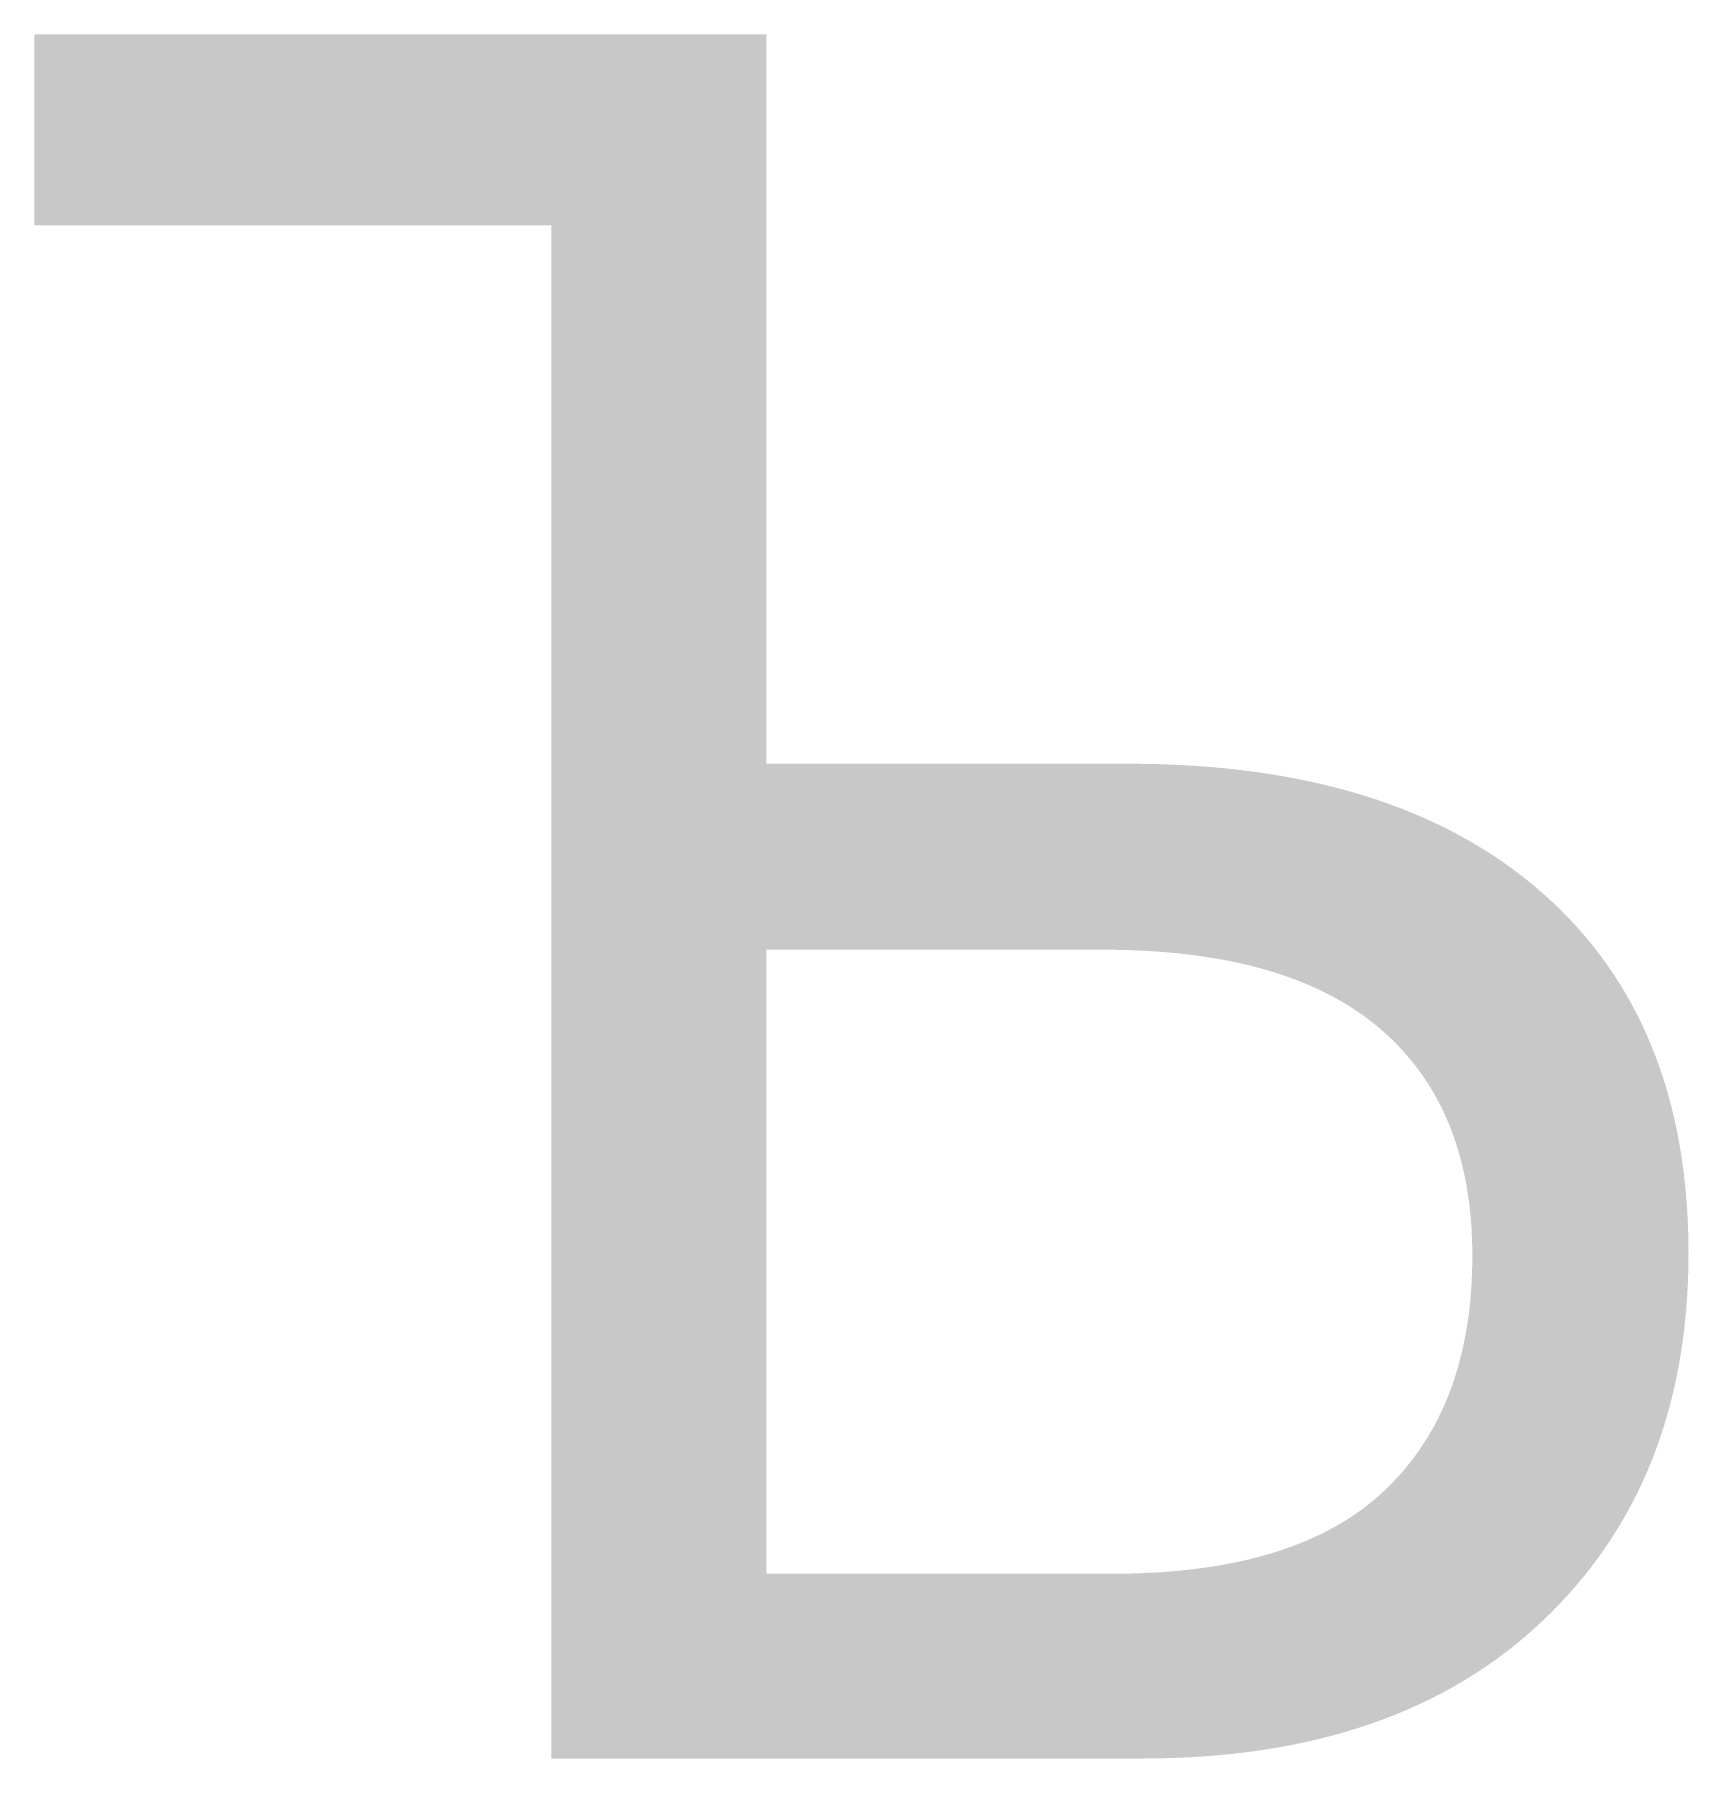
# Model space of a CAD drawing. Header units: metres. Extents: x 0.06 to 1.98, y 0 to 2.
import ezdxf

# ---------------------------------------------------------------- set-up
doc = ezdxf.new("R2010")
doc.units = ezdxf.units.M
doc.layers.add('baseLayer', color=8, linetype='CONTINUOUS')

msp = doc.modelspace()

# ---------------------------------------------------------------- texts
at = {"layer": 'baseLayer'}
msp.add_text('Ъ', height=2, dxfattribs=at).set_placement((0, 0))

doc.saveas('drawing.dxf')
